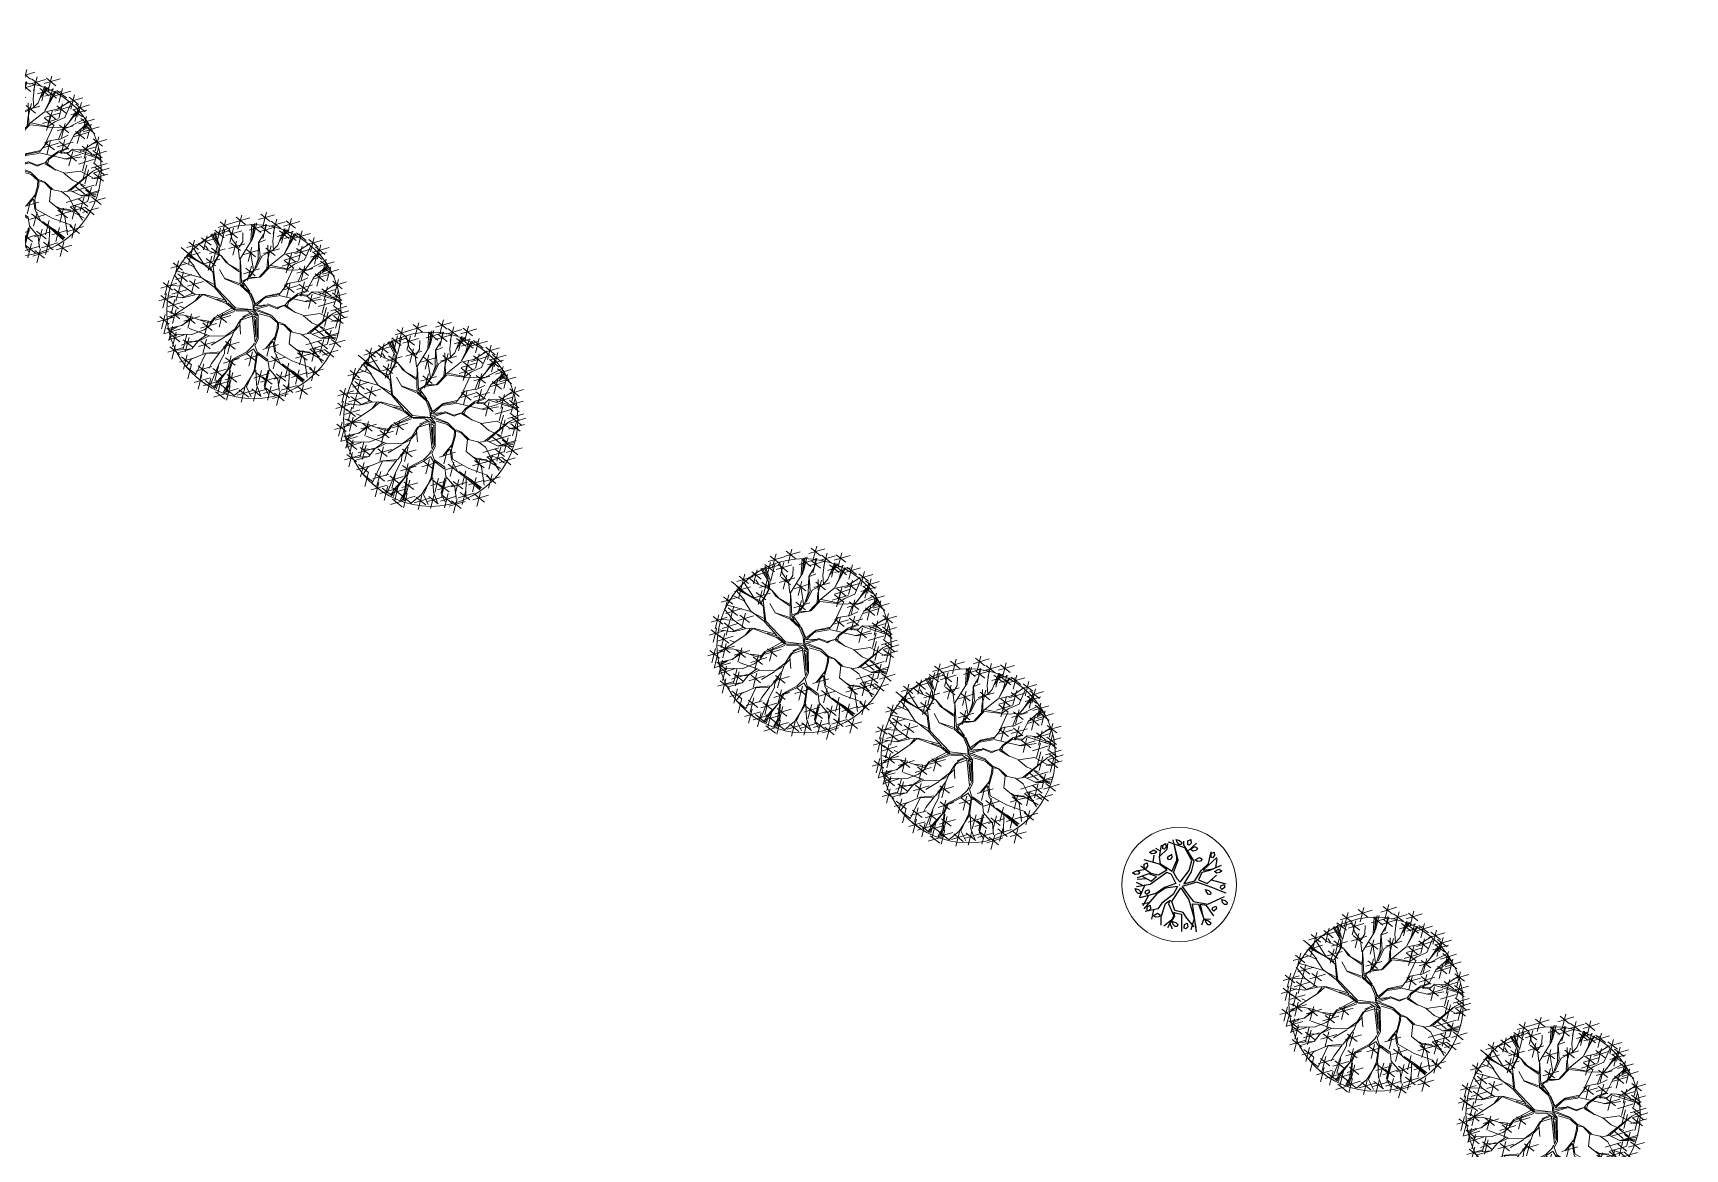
# Model space of a CAD drawing. Header units: metres. Extents: x 324293 to 653279, y 3585589 to 7191434.
# Drawn here: x 334463.57 to 334474.56, y 3600349.96 to 3600357.39 of the extents above; entities that cross this region are included whole.
import ezdxf

# ---------------------------------------------------------------- set-up
doc = ezdxf.new("R2010")
doc.units = ezdxf.units.M
doc.layers.add('andaze', color=1, linetype='Continuous', lineweight=5)
doc.layers.add('tree 1', color=66, linetype='Continuous', lineweight=5)
for name, color, linetype in [('cahman', 80, 'Continuous'), ('HATCH', 8, 'Continuous'), ('Layer2', 3, 'Continuous')]:
    doc.layers.add(name, color=color, linetype=linetype)

# ---------------------------------------------------------------- blocks, each defined once
blk = doc.blocks.new('ugvhd')
at = {"layer": 'tree 1', "color": 92, "linetype": 'ByBlock'}
for p, q in [((3788.282, 582.249), (3788.292, 582.166)), ((3788.19, 582.158), (3788.105, 582.082)), ((3788.119, 582.14), (3788.215, 582.11)), ((3788.151, 582.165), (3788.16, 582.082)), ((3788.261, 582.217), (3788.176, 582.141)), ((3788.19, 582.198), (3788.286, 582.168)), ((3788.204, 582.107), (3788.196, 582.164)), ((3788.222, 582.224), (3788.231, 582.141)), ((3788.297, 582.056), (3788.24, 582.174)), ((3788.329, 582.195), (3788.243, 582.119)), ((3788.257, 582.176), (3788.354, 582.146)), ((3788.289, 582.202), (3788.299, 582.119)), ((3788.297, 582.136), (3788.289, 582.187)), ((3788.297, 582.187), (3788.302, 582.138)), ((3788.299, 582.063), (3788.297, 582.136)), ((3788.299, 582.043), (3788.307, 582.19)), ((3788.345, 582.102), (3788.317, 582.187)), ((3788.348, 582.105), (3788.359, 582.195)), ((3788.439, 582.234), (3788.354, 582.158)), ((3788.368, 582.216), (3788.464, 582.186)), ((3788.387, 582.027), (3788.436, 582.195)), ((3788.4, 582.241), (3788.409, 582.158)), ((3788.488, 582.165), (3788.402, 582.089)), ((3788.416, 582.146), (3788.513, 582.116)), ((3788.448, 582.172), (3788.458, 582.089)), ((3788.5, 582.1), (3788.467, 582.192)), ((3788.503, 582.102), (3788.542, 582.172)), ((3788.593, 582.221), (3788.507, 582.145)), ((3788.521, 582.202), (3788.618, 582.172)), ((3788.55, 582.141), (3788.559, 582.058)), ((3788.553, 582.228), (3788.563, 582.145)), ((3788.57, 582.058), (3788.611, 582.148)), ((3788.676, 582.186), (3788.591, 582.11)), ((3788.605, 582.167), (3788.702, 582.137)), ((3788.637, 582.193), (3788.647, 582.11)), ((3787.944, 582.031), (3787.858, 581.955)), ((3787.904, 582.038), (3787.914, 581.955)), ((3788.03, 582.106), (3787.945, 582.031)), ((3787.958, 582.088), (3788.055, 582.058)), ((3788.05, 582.031), (3787.965, 581.955)), ((3787.991, 582.114), (3788, 582.031)), ((3788.049, 581.979), (3787.995, 582.038)), ((3788.011, 582.038), (3788.02, 581.955)), ((3788.098, 582.107), (3788.013, 582.032)), ((3788.132, 582.022), (3788.021, 582.058)), ((3788.027, 582.089), (3788.123, 582.059)), ((3788.059, 582.115), (3788.068, 582.032)), ((3788.134, 582.027), (3788.07, 582.107)), ((3788.08, 582.107), (3788.132, 582.04)), ((3788.132, 582.04), (3788.091, 582.118)), ((3788.147, 582.033), (3788.098, 582.123)), ((3788.215, 582.062), (3788.13, 581.986)), ((3788.191, 581.999), (3788.134, 582.027)), ((3788.144, 582.044), (3788.24, 582.014)), ((3788.191, 582.004), (3788.147, 582.033)), ((3788.176, 582.069), (3788.185, 581.986)), ((3788.198, 582.082), (3788.183, 582.112)), ((3788.186, 581.981), (3788.204, 582.107)), ((3788.294, 582.057), (3788.209, 581.981)), ((3788.222, 582.038), (3788.319, 582.008)), ((3788.255, 582.064), (3788.264, 581.981)), ((3788.289, 581.999), (3788.299, 582.063)), ((3788.309, 581.976), (3788.299, 582.043)), ((3788.384, 582.027), (3788.348, 582.105)), ((3788.379, 581.922), (3788.387, 582.025)), ((3788.395, 581.911), (3788.384, 582.027)), ((3788.486, 582.071), (3788.401, 581.995)), ((3788.415, 582.052), (3788.511, 582.022)), ((3788.447, 582.078), (3788.456, 581.995)), ((3788.506, 581.997), (3788.5, 582.1)), ((3788.589, 582.133), (3788.504, 582.058)), ((3788.506, 582.012), (3788.57, 582.061)), ((3788.508, 581.997), (3788.57, 582.058)), ((3788.517, 582.115), (3788.614, 582.085)), ((3788.681, 582.116), (3788.596, 582.041)), ((3788.61, 582.098), (3788.706, 582.068)), ((3788.624, 582.009), (3788.753, 582.069)), ((3788.627, 582.012), (3788.631, 582.045)), ((3788.642, 582.124), (3788.651, 582.041)), ((3788.734, 582.073), (3788.649, 581.997)), ((3788.663, 582.054), (3788.759, 582.024)), ((3788.673, 581.999), (3788.693, 582.027)), ((3788.693, 582.027), (3788.704, 582.097)), ((3788.695, 582.08), (3788.704, 581.997)), ((3788.803, 582.117), (3788.718, 582.041)), ((3788.731, 582.099), (3788.828, 582.069)), ((3788.737, 581.963), (3788.802, 582.03)), ((3788.755, 582.066), (3788.851, 582.037)), ((3788.845, 582.033), (3788.76, 581.957)), ((3788.76, 581.989), (3788.807, 582.022)), ((3788.764, 582.124), (3788.773, 582.041)), ((3788.806, 582.041), (3788.816, 581.957)), ((3787.935, 581.914), (3787.849, 581.838)), ((3787.872, 582.012), (3787.969, 581.983)), ((3787.972, 581.865), (3787.882, 581.909)), ((3787.99, 581.865), (3787.889, 581.919)), ((3787.895, 581.921), (3787.905, 581.838)), ((3788.023, 581.911), (3787.972, 581.94)), ((3787.979, 582.012), (3788.075, 581.982)), ((3788.07, 581.911), (3788.023, 581.911)), ((3788.114, 581.966), (3788.029, 581.891)), ((3788.043, 581.948), (3788.139, 581.918)), ((3788.075, 581.914), (3788.049, 581.979)), ((3788.075, 581.974), (3788.085, 581.891)), ((3788.139, 581.865), (3788.075, 581.914)), ((3788.206, 581.935), (3788.186, 581.981)), ((3788.186, 581.981), (3788.206, 581.914)), ((3788.237, 582.001), (3788.191, 582.004)), ((3788.276, 581.994), (3788.191, 581.999)), ((3788.206, 581.914), (3788.204, 581.826)), ((3788.214, 581.821), (3788.206, 581.935)), ((3788.289, 581.999), (3788.237, 582.001)), ((3788.307, 581.88), (3788.271, 581.945)), ((3788.389, 581.904), (3788.276, 581.994)), ((3788.297, 582.007), (3788.299, 581.989)), ((3788.397, 581.906), (3788.309, 581.976)), ((3788.431, 581.806), (3788.474, 581.95)), ((3788.446, 581.782), (3788.48, 581.96)), ((3788.48, 581.96), (3788.506, 581.997)), ((3788.482, 581.953), (3788.539, 581.971)), ((3788.49, 581.968), (3788.542, 581.973)), ((3788.539, 581.971), (3788.624, 582.009)), ((3788.704, 581.966), (3788.619, 581.891)), ((3788.631, 581.839), (3788.65, 581.922)), ((3788.633, 581.948), (3788.73, 581.918)), ((3788.647, 581.927), (3788.673, 581.999)), ((3788.65, 581.922), (3788.737, 581.963)), ((3788.655, 581.937), (3788.735, 581.96)), ((3788.665, 581.974), (3788.675, 581.891)), ((3788.696, 581.767), (3788.727, 581.909)), ((3788.753, 581.87), (3788.802, 581.955)), ((3788.76, 581.983), (3788.812, 582.012)), ((3788.774, 582.015), (3788.871, 581.985)), ((3788.868, 581.989), (3788.782, 581.914)), ((3788.796, 581.971), (3788.893, 581.941)), ((3788.802, 581.955), (3788.843, 581.986)), ((3788.828, 581.997), (3788.838, 581.914)), ((3788.944, 581.948), (3788.859, 581.872)), ((3788.872, 581.929), (3788.969, 581.899)), ((3788.905, 581.955), (3788.914, 581.872)), ((3787.837, 581.897), (3787.751, 581.821)), ((3787.84, 581.81), (3787.755, 581.734)), ((3787.765, 581.878), (3787.862, 581.848)), ((3787.797, 581.904), (3787.807, 581.821)), ((3787.801, 581.817), (3787.81, 581.734)), ((3787.909, 581.852), (3787.824, 581.776)), ((3787.9, 581.814), (3787.838, 581.839)), ((3787.838, 581.833), (3787.934, 581.804)), ((3787.863, 581.895), (3787.96, 581.865)), ((3787.87, 581.859), (3787.879, 581.776)), ((3787.972, 581.862), (3787.871, 581.906)), ((3787.972, 581.814), (3787.9, 581.814)), ((3787.969, 581.811), (3787.931, 581.783)), ((3788.134, 581.862), (3787.972, 581.862)), ((3788.07, 581.757), (3787.972, 581.814)), ((3788.049, 581.754), (3787.972, 581.811)), ((3788.096, 581.856), (3788.01, 581.78)), ((3788.024, 581.837), (3788.121, 581.807)), ((3788.056, 581.863), (3788.066, 581.78)), ((3788.152, 581.744), (3788.067, 581.818)), ((3788.237, 581.8), (3788.134, 581.862)), ((3788.266, 581.77), (3788.145, 581.852)), ((3788.169, 581.796), (3788.179, 581.713)), ((3788.289, 581.767), (3788.237, 581.8)), ((3788.281, 581.777), (3788.304, 581.878)), ((3788.291, 581.775), (3788.307, 581.88)), ((3788.438, 581.713), (3788.389, 581.904)), ((3788.433, 581.788), (3788.397, 581.906)), ((3788.438, 581.79), (3788.454, 581.852)), ((3788.454, 581.733), (3788.57, 581.8)), ((3788.462, 581.705), (3788.575, 581.795)), ((3788.545, 581.794), (3788.555, 581.711)), ((3788.57, 581.8), (3788.621, 581.806)), ((3788.575, 581.795), (3788.642, 581.8)), ((3788.684, 581.842), (3788.598, 581.766)), ((3788.606, 581.806), (3788.637, 581.875)), ((3788.612, 581.824), (3788.709, 581.794)), ((3788.621, 581.806), (3788.631, 581.839)), ((3788.642, 581.8), (3788.681, 581.816)), ((3788.644, 581.849), (3788.654, 581.766)), ((3788.681, 581.816), (3788.753, 581.87)), ((3788.699, 581.765), (3788.771, 581.811)), ((3788.701, 581.783), (3788.774, 581.814)), ((3788.759, 581.794), (3788.769, 581.711)), ((3788.853, 581.894), (3788.768, 581.819)), ((3788.771, 581.9), (3788.868, 581.87)), ((3788.771, 581.811), (3788.836, 581.819)), ((3788.774, 581.811), (3788.817, 581.888)), ((3788.781, 581.876), (3788.878, 581.846)), ((3788.814, 581.902), (3788.823, 581.819)), ((3788.836, 581.819), (3788.897, 581.901)), ((3788.836, 581.819), (3788.91, 581.886)), ((3788.96, 581.842), (3788.875, 581.766)), ((3788.888, 581.824), (3788.985, 581.794)), ((3788.921, 581.849), (3788.93, 581.766)), ((3787.784, 581.725), (3787.698, 581.649)), ((3787.712, 581.707), (3787.809, 581.677)), ((3787.744, 581.732), (3787.754, 581.649)), ((3787.769, 581.791), (3787.865, 581.761)), ((3787.868, 581.727), (3787.782, 581.651)), ((3787.882, 581.697), (3787.791, 581.687)), ((3787.796, 581.708), (3787.893, 581.678)), ((3787.797, 581.697), (3787.848, 581.7)), ((3787.918, 581.692), (3787.799, 581.713)), ((3787.815, 581.683), (3787.824, 581.6)), ((3787.913, 581.736), (3787.817, 581.78)), ((3787.828, 581.734), (3787.838, 581.651)), ((3787.962, 581.7), (3787.913, 581.736)), ((3787.959, 581.7), (3787.918, 581.692)), ((3788.018, 581.745), (3787.932, 581.669)), ((3787.946, 581.727), (3788.043, 581.697)), ((3788.08, 581.667), (3787.954, 581.749)), ((3788.039, 581.746), (3787.959, 581.7)), ((3787.978, 581.752), (3787.988, 581.669)), ((3788.031, 581.703), (3788.091, 581.672)), ((3788.134, 581.736), (3788.039, 581.746)), ((3788.129, 581.744), (3788.049, 581.754)), ((3788.147, 581.739), (3788.07, 581.757)), ((3788.173, 581.685), (3788.075, 581.667)), ((3788.209, 581.789), (3788.123, 581.713)), ((3788.137, 581.77), (3788.234, 581.741)), ((3788.201, 581.739), (3788.142, 581.739)), ((3788.222, 581.749), (3788.147, 581.739)), ((3788.227, 581.749), (3788.173, 581.685)), ((3788.212, 581.746), (3788.173, 581.685)), ((3788.258, 581.77), (3788.222, 581.749)), ((3788.26, 581.759), (3788.227, 581.749)), ((3788.26, 581.759), (3788.291, 581.687)), ((3788.279, 581.741), (3788.266, 581.77)), ((3788.299, 581.677), (3788.281, 581.764)), ((3788.304, 581.685), (3788.289, 581.767)), ((3788.345, 581.628), (3788.304, 581.685)), ((3788.384, 581.597), (3788.438, 581.713)), ((3788.384, 581.597), (3788.449, 581.705)), ((3788.413, 581.628), (3788.454, 581.697)), ((3788.446, 581.777), (3788.433, 581.788)), ((3788.449, 581.705), (3788.436, 581.775)), ((3788.454, 581.705), (3788.446, 581.777)), ((3788.459, 581.718), (3788.552, 581.78)), ((3788.584, 581.787), (3788.499, 581.711)), ((3788.513, 581.768), (3788.61, 581.738)), ((3788.642, 581.669), (3788.699, 581.765)), ((3788.65, 581.669), (3788.745, 581.718)), ((3788.799, 581.787), (3788.713, 581.711)), ((3788.727, 581.768), (3788.824, 581.738)), ((3788.748, 581.638), (3788.81, 581.721)), ((3788.768, 581.646), (3788.815, 581.726)), ((3788.81, 581.721), (3788.9, 581.785)), ((3788.815, 581.721), (3788.975, 581.703)), ((3788.953, 581.713), (3788.868, 581.637)), ((3788.881, 581.695), (3788.978, 581.665)), ((3788.9, 581.785), (3788.957, 581.788)), ((3788.914, 581.72), (3788.923, 581.637)), ((3788.929, 581.764), (3789.026, 581.734)), ((3789.024, 581.683), (3788.939, 581.607)), ((3788.961, 581.79), (3788.971, 581.707)), ((3788.985, 581.69), (3788.994, 581.607)), ((3787.817, 581.619), (3787.732, 581.543)), ((3787.745, 581.6), (3787.842, 581.57)), ((3787.854, 581.676), (3787.769, 581.6)), ((3787.778, 581.626), (3787.787, 581.543)), ((3787.782, 581.657), (3787.879, 581.628)), ((3787.786, 581.628), (3787.936, 581.623)), ((3787.944, 581.623), (3787.789, 581.636)), ((3787.868, 581.57), (3787.878, 581.487)), ((3787.951, 581.623), (3787.887, 581.556)), ((3787.981, 581.6), (3787.895, 581.524)), ((3787.909, 581.582), (3788.006, 581.552)), ((3788.024, 581.591), (3787.939, 581.515)), ((3787.941, 581.607), (3787.951, 581.524)), ((3788.075, 581.667), (3787.951, 581.623)), ((3787.953, 581.572), (3788.049, 581.542)), ((3787.985, 581.598), (3787.994, 581.515)), ((3788.062, 581.659), (3788.021, 581.548)), ((3788.075, 581.656), (3788.026, 581.55)), ((3788.078, 581.659), (3788.168, 581.679)), ((3788.258, 581.576), (3788.189, 581.504)), ((3788.261, 581.574), (3788.201, 581.504)), ((3788.212, 581.504), (3788.274, 581.576)), ((3788.338, 581.607), (3788.258, 581.576)), ((3788.346, 581.597), (3788.261, 581.574)), ((3788.348, 581.599), (3788.297, 581.672)), ((3788.343, 581.617), (3788.299, 581.677)), ((3788.384, 581.597), (3788.302, 581.525)), ((3788.305, 581.535), (3788.356, 581.605)), ((3788.369, 581.599), (3788.305, 581.535)), ((3788.387, 581.597), (3788.343, 581.617)), ((3788.387, 581.597), (3788.345, 581.628)), ((3788.369, 581.579), (3788.351, 581.476)), ((3788.384, 581.597), (3788.354, 581.471)), ((3788.384, 581.597), (3788.4, 581.553)), ((3788.402, 581.612), (3788.397, 581.597)), ((3788.397, 581.597), (3788.407, 581.556)), ((3788.407, 581.556), (3788.413, 581.597)), ((3788.413, 581.605), (3788.464, 581.638)), ((3788.413, 581.597), (3788.413, 581.628)), ((3788.415, 581.594), (3788.454, 581.625)), ((3788.418, 581.589), (3788.567, 581.473)), ((3788.418, 581.576), (3788.534, 581.488)), ((3788.42, 581.55), (3788.418, 581.576)), ((3788.426, 581.584), (3788.485, 581.633)), ((3788.454, 581.625), (3788.49, 581.638)), ((3788.485, 581.633), (3788.511, 581.633)), ((3788.49, 581.638), (3788.57, 581.638)), ((3788.511, 581.633), (3788.575, 581.587)), ((3788.526, 581.625), (3788.58, 581.636)), ((3788.562, 581.638), (3788.642, 581.669)), ((3788.57, 581.638), (3788.622, 581.628)), ((3788.591, 581.638), (3788.645, 581.669)), ((3788.622, 581.628), (3788.748, 581.638)), ((3788.711, 581.641), (3788.626, 581.565)), ((3788.639, 581.623), (3788.736, 581.593)), ((3788.665, 581.628), (3788.72, 581.625)), ((3788.672, 581.649), (3788.681, 581.565)), ((3788.707, 581.633), (3788.745, 581.612)), ((3788.806, 581.581), (3788.721, 581.506)), ((3788.745, 581.612), (3788.823, 581.607)), ((3788.756, 581.641), (3788.851, 581.651)), ((3788.767, 581.589), (3788.776, 581.506)), ((3788.823, 581.607), (3788.982, 581.579)), ((3788.914, 581.619), (3788.829, 581.543)), ((3788.842, 581.6), (3788.939, 581.57)), ((3788.851, 581.651), (3788.887, 581.648)), ((3788.875, 581.626), (3788.884, 581.543)), ((3789.013, 581.619), (3788.928, 581.543)), ((3788.942, 581.6), (3789.038, 581.57)), ((3788.953, 581.665), (3789.049, 581.635)), ((3788.974, 581.626), (3788.983, 581.543)), ((3787.812, 581.524), (3787.727, 581.448)), ((3787.74, 581.506), (3787.837, 581.476)), ((3787.831, 581.459), (3787.745, 581.383)), ((3787.773, 581.531), (3787.782, 581.448)), ((3787.87, 581.456), (3787.785, 581.38)), ((3787.887, 581.556), (3787.791, 581.509)), ((3787.791, 581.466), (3787.801, 581.383)), ((3787.907, 581.481), (3787.807, 581.496)), ((3787.908, 581.563), (3787.822, 581.487)), ((3787.831, 581.463), (3787.84, 581.38)), ((3787.836, 581.545), (3787.933, 581.515)), ((3787.969, 581.525), (3787.907, 581.481)), ((3788.013, 581.478), (3787.927, 581.402)), ((3787.941, 581.459), (3788.038, 581.429)), ((3788.029, 581.545), (3787.949, 581.424)), ((3788.026, 581.55), (3787.969, 581.525)), ((3787.973, 581.485), (3787.983, 581.402)), ((3788.15, 581.499), (3787.998, 581.517)), ((3788.106, 581.494), (3788.057, 581.44)), ((3788.165, 581.501), (3788.08, 581.425)), ((3788.093, 581.482), (3788.19, 581.453)), ((3788.201, 581.504), (3788.106, 581.494)), ((3788.126, 581.508), (3788.135, 581.425)), ((3788.207, 581.501), (3788.145, 581.318)), ((3788.286, 581.471), (3788.245, 581.434)), ((3788.274, 581.455), (3788.245, 581.432)), ((3788.292, 581.465), (3788.274, 581.455)), ((3788.299, 581.538), (3788.286, 581.471)), ((3788.302, 581.525), (3788.292, 581.465)), ((3788.354, 581.471), (3788.369, 581.406)), ((3788.387, 581.553), (3788.364, 581.473)), ((3788.364, 581.473), (3788.374, 581.411)), ((3788.4, 581.553), (3788.539, 581.465)), ((3788.531, 581.478), (3788.42, 581.55)), ((3788.534, 581.488), (3788.433, 581.553)), ((3788.567, 581.473), (3788.531, 581.478)), ((3788.539, 581.465), (3788.588, 581.462)), ((3788.575, 581.473), (3788.601, 581.473)), ((3788.588, 581.462), (3788.621, 581.421)), ((3788.601, 581.473), (3788.655, 581.486)), ((3788.613, 581.458), (3788.631, 581.421)), ((3788.616, 581.458), (3788.668, 581.483)), ((3788.706, 581.471), (3788.621, 581.395)), ((3788.635, 581.453), (3788.731, 581.423)), ((3788.655, 581.486), (3788.753, 581.543)), ((3788.667, 581.478), (3788.676, 581.395)), ((3788.668, 581.483), (3788.75, 581.535)), ((3788.735, 581.563), (3788.831, 581.533)), ((3788.75, 581.535), (3788.82, 581.522)), ((3788.753, 581.543), (3788.812, 581.53)), ((3788.812, 581.53), (3788.943, 581.543)), ((3788.898, 581.512), (3788.813, 581.436)), ((3788.82, 581.522), (3788.925, 581.478)), ((3788.918, 581.47), (3788.822, 581.517)), ((3788.826, 581.494), (3788.923, 581.464)), ((3788.936, 581.553), (3788.828, 581.532)), ((3788.859, 581.519), (3788.868, 581.436)), ((3788.975, 581.557), (3788.89, 581.481)), ((3788.985, 581.479), (3788.9, 581.403)), ((3788.904, 581.538), (3789, 581.508)), ((3788.914, 581.46), (3789.011, 581.43)), ((3788.964, 581.458), (3788.918, 581.47)), ((3788.969, 581.465), (3788.921, 581.476)), ((3788.925, 581.478), (3788.975, 581.476)), ((3788.936, 581.564), (3788.945, 581.481)), ((3788.985, 581.548), (3788.936, 581.553)), ((3788.943, 581.543), (3788.982, 581.53)), ((3788.946, 581.486), (3788.956, 581.403)), ((3788.985, 581.54), (3788.954, 581.545)), ((3789.04, 581.517), (3788.955, 581.441)), ((3789.001, 581.524), (3789.01, 581.441)), ((3787.759, 581.44), (3787.856, 581.41)), ((3787.798, 581.438), (3787.895, 581.408)), ((3787.853, 581.434), (3787.81, 581.424)), ((3787.895, 581.377), (3787.81, 581.301)), ((3787.879, 581.434), (3787.815, 581.416)), ((3787.823, 581.358), (3787.92, 581.328)), ((3787.949, 581.424), (3787.838, 581.357)), ((3787.931, 581.44), (3787.84, 581.437)), ((3787.856, 581.384), (3787.865, 581.301)), ((3787.975, 581.365), (3787.859, 581.329)), ((3787.872, 581.303), (3787.967, 581.36)), ((3788, 581.45), (3787.879, 581.434)), ((3787.99, 581.362), (3787.904, 581.286)), ((3787.918, 581.344), (3788.015, 581.314)), ((3787.95, 581.369), (3787.96, 581.286)), ((3788.078, 581.357), (3787.975, 581.365)), ((3788.057, 581.44), (3788, 581.45)), ((3788.06, 581.437), (3788, 581.398)), ((3788.108, 581.42), (3788.023, 581.344)), ((3788.036, 581.402), (3788.133, 581.372)), ((3788.069, 581.427), (3788.078, 581.344)), ((3788.127, 581.396), (3788.078, 581.357)), ((3788.083, 581.354), (3788.127, 581.386)), ((3788.127, 581.386), (3788.101, 581.334)), ((3788.137, 581.393), (3788.109, 581.334)), ((3788.204, 581.427), (3788.127, 581.396)), ((3788.209, 581.422), (3788.137, 581.393)), ((3788.245, 581.432), (3788.204, 581.427)), ((3788.24, 581.416), (3788.209, 581.422)), ((3788.248, 581.354), (3788.235, 581.28)), ((3788.24, 581.432), (3788.248, 581.354)), ((3788.248, 581.344), (3788.25, 581.429)), ((3788.364, 581.403), (3788.359, 581.365)), ((3788.359, 581.365), (3788.372, 581.293)), ((3788.372, 581.396), (3788.361, 581.367)), ((3788.361, 581.367), (3788.379, 581.303)), ((3788.369, 581.406), (3788.4, 581.388)), ((3788.374, 581.411), (3788.41, 581.393)), ((3788.4, 581.388), (3788.498, 581.36)), ((3788.41, 581.393), (3788.485, 581.37)), ((3788.565, 581.388), (3788.47, 581.375)), ((3788.583, 581.402), (3788.497, 581.326)), ((3788.498, 581.37), (3788.552, 581.326)), ((3788.498, 581.36), (3788.549, 581.318)), ((3788.5, 581.37), (3788.565, 581.388)), ((3788.511, 581.383), (3788.608, 581.353)), ((3788.619, 581.419), (3788.624, 581.334)), ((3788.621, 581.421), (3788.737, 581.37)), ((3788.635, 581.334), (3788.627, 581.416)), ((3788.631, 581.421), (3788.735, 581.378)), ((3788.783, 581.351), (3788.697, 581.275)), ((3788.73, 581.367), (3788.812, 581.311)), ((3788.735, 581.378), (3788.861, 581.362)), ((3788.737, 581.37), (3788.869, 581.372)), ((3788.743, 581.358), (3788.753, 581.275)), ((3788.944, 581.386), (3788.859, 581.31)), ((3788.861, 581.362), (3788.902, 581.297)), ((3788.869, 581.372), (3788.957, 581.401)), ((3788.872, 581.367), (3788.969, 581.337)), ((3788.905, 581.393), (3788.914, 581.31)), ((3787.924, 581.322), (3787.838, 581.246)), ((3787.852, 581.304), (3787.949, 581.274)), ((3787.91, 581.334), (3787.859, 581.324)), ((3787.866, 581.313), (3787.91, 581.334)), ((3787.884, 581.329), (3787.894, 581.246)), ((3787.969, 581.231), (3787.884, 581.156)), ((3787.93, 581.239), (3787.939, 581.156)), ((3788.029, 581.256), (3787.931, 581.21)), ((3788.052, 581.268), (3787.967, 581.192)), ((3787.981, 581.249), (3788.077, 581.219)), ((3788.013, 581.275), (3788.022, 581.192)), ((3788.047, 581.282), (3788.016, 581.13)), ((3788.07, 581.318), (3788.021, 581.12)), ((3788.065, 581.321), (3788.029, 581.256)), ((3788.131, 581.233), (3788.045, 581.157)), ((3788.109, 581.334), (3788.065, 581.321)), ((3788.151, 581.33), (3788.065, 581.254)), ((3788.145, 581.318), (3788.075, 581.239)), ((3788.079, 581.312), (3788.176, 581.282)), ((3788.111, 581.337), (3788.121, 581.254)), ((3788.235, 581.28), (3788.165, 581.197)), ((3788.237, 581.285), (3788.248, 581.21)), ((3788.356, 581.228), (3788.315, 581.182)), ((3788.377, 581.298), (3788.354, 581.233)), ((3788.354, 581.233), (3788.359, 581.169)), ((3788.379, 581.303), (3788.454, 581.267)), ((3788.454, 581.267), (3788.464, 581.182)), ((3788.549, 581.318), (3788.544, 581.19)), ((3788.633, 581.319), (3788.547, 581.243)), ((3788.555, 581.324), (3788.603, 581.246)), ((3788.561, 581.3), (3788.658, 581.27)), ((3788.593, 581.326), (3788.603, 581.243)), ((3788.598, 581.236), (3788.603, 581.156)), ((3788.603, 581.246), (3788.611, 581.169)), ((3788.624, 581.334), (3788.673, 581.295)), ((3788.716, 581.227), (3788.63, 581.151)), ((3788.673, 581.295), (3788.701, 581.205)), ((3788.676, 581.234), (3788.686, 581.151)), ((3788.681, 581.288), (3788.784, 581.259)), ((3788.686, 581.295), (3788.789, 581.262)), ((3788.783, 581.296), (3788.697, 581.22)), ((3788.711, 581.332), (3788.808, 581.303)), ((3788.711, 581.277), (3788.808, 581.248)), ((3788.743, 581.303), (3788.753, 581.22)), ((3788.838, 581.238), (3788.752, 581.162)), ((3788.789, 581.262), (3788.825, 581.207)), ((3788.798, 581.245), (3788.808, 581.162)), ((3788.893, 581.316), (3788.808, 581.24)), ((3788.812, 581.311), (3788.864, 581.244)), ((3788.822, 581.298), (3788.918, 581.268)), ((3788.854, 581.323), (3788.863, 581.24)), ((3787.898, 581.213), (3787.994, 581.183)), ((3788.038, 581.192), (3787.953, 581.116)), ((3787.966, 581.173), (3788.063, 581.144)), ((3787.999, 581.199), (3788.008, 581.116)), ((3788.021, 581.184), (3788.031, 581.101)), ((3788.109, 581.143), (3788.024, 581.067)), ((3788.13, 581.114), (3788.044, 581.039)), ((3788.059, 581.215), (3788.156, 581.185)), ((3788.121, 581.122), (3788.067, 581.089)), ((3788.07, 581.15), (3788.079, 581.067)), ((3788.09, 581.122), (3788.1, 581.039)), ((3788.107, 581.181), (3788.204, 581.151)), ((3788.312, 581.182), (3788.121, 581.122)), ((3788.128, 581.153), (3788.224, 581.123)), ((3788.134, 581.128), (3788.328, 581.197)), ((3788.165, 581.197), (3788.158, 581.084)), ((3788.282, 581.141), (3788.197, 581.065)), ((3788.313, 581.167), (3788.227, 581.091)), ((3788.248, 581.21), (3788.235, 581.115)), ((3788.243, 581.148), (3788.252, 581.065)), ((3788.273, 581.174), (3788.283, 581.091)), ((3788.315, 581.182), (3788.307, 581.104)), ((3788.4, 581.165), (3788.314, 581.089)), ((3788.407, 581.123), (3788.322, 581.047)), ((3788.359, 581.169), (3788.392, 581.115)), ((3788.451, 581.119), (3788.365, 581.043)), ((3788.392, 581.115), (3788.377, 581.055)), ((3788.395, 581.115), (3788.446, 581.006)), ((3788.411, 581.126), (3788.421, 581.043)), ((3788.457, 581.179), (3788.428, 581.117)), ((3788.431, 581.112), (3788.428, 581.004)), ((3788.515, 581.178), (3788.43, 581.102)), ((3788.464, 581.182), (3788.431, 581.112)), ((3788.443, 581.16), (3788.54, 581.13)), ((3788.459, 581.202), (3788.457, 581.179)), ((3788.464, 581.182), (3788.488, 581.122)), ((3788.476, 581.185), (3788.485, 581.102)), ((3788.488, 581.122), (3788.586, 581.04)), ((3788.544, 581.19), (3788.516, 581.058)), ((3788.642, 581.132), (3788.556, 581.056)), ((3788.568, 581.199), (3788.665, 581.169)), ((3788.57, 581.114), (3788.667, 581.084)), ((3788.611, 581.045), (3788.601, 581.151)), ((3788.602, 581.139), (3788.612, 581.056)), ((3788.603, 581.156), (3788.622, 581.048)), ((3788.609, 581.169), (3788.629, 581.048)), ((3788.611, 581.169), (3788.717, 581.107)), ((3788.644, 581.208), (3788.741, 581.178)), ((3788.755, 581.146), (3788.669, 581.07)), ((3788.683, 581.127), (3788.78, 581.098)), ((3788.701, 581.205), (3788.766, 581.156)), ((3788.715, 581.153), (3788.725, 581.07)), ((3788.836, 581.167), (3788.75, 581.091)), ((3788.764, 581.148), (3788.861, 581.119)), ((3788.766, 581.219), (3788.863, 581.19)), ((3788.796, 581.174), (3788.806, 581.091)), ((3788.169, 581.1), (3788.084, 581.024)), ((3788.098, 581.081), (3788.194, 581.052)), ((3788.13, 581.107), (3788.139, 581.024)), ((3788.158, 581.084), (3788.14, 581.058)), ((3788.294, 581.09), (3788.209, 581.015)), ((3788.222, 581.072), (3788.319, 581.042)), ((3788.307, 581.104), (3788.227, 581.017)), ((3788.316, 581.029), (3788.23, 580.953)), ((3788.245, 581.019), (3788.294, 581.084)), ((3788.255, 581.098), (3788.264, 581.015)), ((3788.307, 581.102), (3788.256, 581.014)), ((3788.276, 581.036), (3788.286, 580.953)), ((3788.303, 581.081), (3788.4, 581.052)), ((3788.4, 581.033), (3788.314, 580.957)), ((3788.335, 581.107), (3788.345, 581.024)), ((3788.36, 581.04), (3788.37, 580.957)), ((3788.377, 581.055), (3788.384, 581.001)), ((3788.379, 581.1), (3788.476, 581.07)), ((3788.564, 581.052), (3788.478, 580.976)), ((3788.492, 581.033), (3788.589, 581.003)), ((3788.516, 581.058), (3788.534, 581.019)), ((3788.524, 581.059), (3788.534, 580.976)), ((3788.714, 581.053), (3788.629, 580.977)), ((3788.642, 581.035), (3788.739, 581.005)), ((3788.675, 581.061), (3788.684, 580.977))]:
    blk.add_line(p, q, dxfattribs=at)
at = {"layer": 'tree 1', "color": 92}
blk.add_circle((3788.394, 581.591), 0.6, dxfattribs=at)
blk = doc.blocks.new('THREE2')
at = {"layer": 'HATCH', "color": 55, "linetype": 'Continuous'}
for p, q in [((-86.34506, 203.370055), (-120.170745, 236.897585)), ((-113.518065, 163.14148), (-108.89557, 241.68732)), ((-72.81479, 128.332065), (-93.1102, 256.056365)), ((-69.018705, 252.97684), (-81.67221, 232.07367)), ((-81.67221, 232.07367), (-70.42465, 213.49335)), ((-13.297425, 206.914825), (-75.55008, 264.907075)), ((-70.42465, 213.49335), (-55.428315, 232.07367)), ((-59.1774, 250.6543), (-69.018705, 252.97684)), ((-55.428315, 232.07367), (-59.1774, 250.6543)), ((-34.870145, 227.01111), (-13.297425, 288.10486)), ((4.557955, 261.271975), (-15.68756, 261.271975)), ((-15.68756, 261.271975), (0.80887, 232.07413)), ((0.80887, 232.07413), (23.30368, 232.07413)), ((19.554595, 248.00003), (4.557955, 261.271975)), ((32.572785, 239.390715), (9.637605, 148.92258)), ((23.30368, 232.07413), (19.554595, 248.00003)), ((62.060855, 288.10486), (32.572785, 239.390715)), ((103.608855, 221.47461), (81.719665, 283.46527)), ((101.37802, 190.677035), (107.93106, 281.14502)), ((104.654695, 246.3501), (137.41928, 269.54666)), ((105.24002, 188.977815), (105.766755, 246.03424)), ((128.279265, 240.037385), (113.28293, 226.765445)), ((113.28293, 226.765445), (135.77759, 221.456605)), ((147.02484, 245.34607), (128.279265, 240.037385)), ((135.77759, 221.456605), (154.523165, 224.111025)), ((139.52652, 152.44339), (199.512635, 250.65445)), ((158.272555, 237.382965), (147.02484, 245.34607)), ((154.523165, 224.111025), (158.272555, 237.382965)), ((204.668275, 223.779145), (192.014465, 202.875825)), ((214.509585, 221.456605), (204.668275, 223.779145)), ((218.25836, 202.875825), (214.509585, 221.456605)), ((-180.224305, 74.56955), (-232.81967, 111.80725)), ((-180.396425, 125.724945), (-226.266935, 132.684175)), ((-213.16086, 155.88135), (-144.35562, 93.249055)), ((-197.8952, 184.295505), (-212.89154, 171.02356)), ((-212.89154, 171.02356), (-190.39688, 165.714875)), ((-179.149625, 189.60434), (-197.8952, 184.295505)), ((-190.39688, 165.714875), (-171.651155, 168.36914)), ((-167.901915, 181.641235), (-179.149625, 189.60434)), ((-171.651155, 168.36914), (-167.901915, 181.641235)), ((-170.56717, 116.44638), (-157.461395, 209.23462)), ((-79.579925, 126.735535), (-153.99643, 206.56311)), ((-141.65802, 160.406495), (-145.407255, 147.134555)), ((-145.407255, 147.134555), (-134.1597, 128.553775)), ((-126.66153, 163.060915), (-141.65802, 160.406495)), ((-134.1597, 128.553775), (-130.410615, 131.20819)), ((-130.410615, 131.20819), (-119.16336, 141.82587)), ((-119.16336, 141.82587), (-126.66153, 163.060915)), ((-50.264435, 61.276705), (-79.579925, 126.735535)), ((-43.499295, 62.873385), (-72.81479, 128.332065)), ((-10.021055, 160.520935), (-13.297425, 206.914825)), ((22.74338, 72.371825), (-10.021055, 160.520935)), ((9.637605, 148.92258), (26.019745, 114.12659)), ((26.019745, 114.12659), (29.29642, 139.643555)), ((29.29642, 139.643555), (101.37802, 190.677035)), ((88.2724, 155.88135), (39.125825, 116.44638)), ((39.125825, 116.44638), (42.40219, 7.420195)), ((143.275605, 139.17145), (88.2724, 155.88135)), ((91.018525, 171.450655), (105.24002, 188.977815)), ((97.865905, 168.46741), (91.018525, 171.450655)), ((98.286285, 168.36914), (139.52652, 152.44339)), ((130.86624, 46.85547), (225.883485, 135.00412)), ((184.516295, 157.75223), (143.275605, 139.17145)), ((285.51575, 199.95743), (163.630675, 56.13449)), ((255.74951, 181.641235), (184.516295, 157.75223)), ((192.014465, 202.875825), (203.262025, 184.295655)), ((203.262025, 184.295655), (218.25836, 202.875825)), ((225.883485, 135.00412), (245.541995, 209.234775)), ((225.883485, 135.00412), (268.477175, 181.39847)), ((281.582945, 102.52823), (291.41205, 146.602325)), ((308.237, 115.28244), (293.24066, 102.0105)), ((326.98273, 120.59128), (308.237, 115.28244)), ((338.230285, 112.62802), (326.98273, 120.59128)), ((334.4812, 99.35608), (338.230285, 112.62802)), ((-281.87561, 91.392825), (-265.37918, 62.19513)), ((-261.63025, 91.392825), (-281.87561, 91.392825)), ((-265.37918, 62.19513), (-242.88452, 62.19513)), ((-246.633605, 78.121035), (-261.63025, 91.392825)), ((-177.120055, 30.61737), (-259.03137, 23.658145)), ((-221.42105, 26.853485), (-255.75485, 58.453675)), ((-233.980255, 22.048495), (-246.63391, 1.145175)), ((-246.63391, 1.145175), (-235.3862, -17.434995)), ((-242.88452, 62.19513), (-246.633605, 78.121035)), ((-186.94946, 39.896545), (-239.37271, 102.52823)), ((-235.3862, -17.434995), (-220.38986, 1.145175)), ((-224.138945, 19.725955), (-233.980255, 22.048495)), ((-220.38986, 1.145175), (-224.138945, 19.725955)), ((-216.43753, 77.01126), (-149.38797, 72.490235)), ((-134.526215, 28.29773), (-186.94946, 39.896545)), ((-127.973175, 14.37958), (-177.120055, 30.61737)), ((-149.38797, 72.490235), (-134.526215, 28.29773)), ((-144.35562, 93.249055), (-91.93237, -32.01431)), ((-98.485105, -43.61328), (-127.973175, 14.37958)), ((-59.16794, -36.6539), (0, 0)), ((0, 0), (-50.264435, 61.276705)), ((19.641875, 10.187075), (-43.499295, 62.873385)), ((19.37729, 10.40787), (22.74338, 72.371825)), ((42.40219, 7.420195), (130.86624, 46.85547)), ((45.67856, -6.497955), (140.69565, 32.93732)), ((140.69565, 32.93732), (163.630675, 39.896545)), ((163.630675, 56.13449), (199.671935, 37.576905)), ((163.630675, 39.896545), (252.09503, 5.101015)), ((199.671935, 37.576905), (281.582945, 102.52823)), ((209.50104, 32.93732), (265.80231, 90.014955)), ((248.81836, 16.69937), (209.50104, 32.93732)), ((327.45331, 49.17511), (248.81836, 16.69937)), ((252.09503, 5.101015), (320.90027, -96.9664)), ((281.582945, 102.52823), (320.90027, 79.331665)), ((293.24066, 102.0105), (315.735475, 96.70166)), ((296.99005, 19.725955), (293.24066, 6.45401)), ((293.24066, 6.45401), (304.48822, -12.12677)), ((311.98639, 22.38037), (296.99005, 19.725955)), ((308.23761, -9.47235), (319.48456, 1.145175)), ((319.48456, 1.145175), (311.98639, 22.38037)), ((315.735475, 96.70166), (334.4812, 99.35608)), ((-160.73776, -52.891845), (-262.30774, -22.735745)), ((-239.13559, -83.7944), (-259.3808, -83.7944)), ((-259.3808, -83.7944), (-242.88452, -112.992095)), ((-224.138945, -97.06619), (-239.13559, -83.7944)), ((-220.38986, -112.992095), (-224.138945, -97.06619)), ((-203.810425, -40.103605), (-222.990265, -85.367585)), ((-186.94946, -94.64676), (-216.43753, -166.55777)), ((-187.846985, -95.72708), (-170.56717, -164.237825)), ((-154.185025, -55.21164), (-186.94946, -94.64676)), ((-98.485105, -45.932465), (-160.73776, -52.891845)), ((-72.0636, -55.21164), (-154.185025, -55.21164)), ((-91.93237, -32.01431), (-59.16794, -36.6539)), ((-65.084535, -55.078885), (-76.42563, -135.372465)), ((-72.0636, -55.078885), (-65.084535, -55.078885)), ((-52.871095, -55.078885), (-70.31891, -140.93155)), ((-52.871095, -55.21164), (-52.6149, -55.21164)), ((-52.6149, -55.21164), (-13.297425, -32.01431)), ((-13.297425, -32.01431), (19.46701, -22.735745)), ((19.46701, -22.735745), (29.29642, -120.163115)), ((24.45175, -5.961455), (21.95175, -5.961455)), ((24.45175, -5.961455), (24.45175, -3.461455)), ((24.45175, -5.961455), (26.95175, -5.961455)), ((24.45175, -5.961455), (24.45175, -8.461455)), ((114.106445, -81.369475), (45.67856, -6.497955)), ((45.67856, -25.05554), (98.101655, -83.047635)), ((45.67856, -120.163115), (45.67856, -25.05554)), ((98.101655, -83.047635), (98.101655, -161.917875)), ((107.93106, -152.6387), (114.4841, -99.28543)), ((216.05408, -103.925325), (114.106445, -81.369475)), ((114.4841, -99.28543), (176.736755, -110.88455)), ((203.262025, -57.250365), (188.265685, -70.522305)), ((188.265685, -70.522305), (210.760195, -75.831145)), ((222.007445, -51.941525), (203.262025, -57.250365)), ((210.760195, -75.831145), (229.50592, -73.176725)), ((317.6239, -122.482755), (216.05408, -103.925325)), ((233.25531, -59.904785), (222.007445, -51.941525)), ((229.50592, -73.176725), (233.25531, -59.904785)), ((304.48822, -12.12677), (308.23761, -9.47235)), ((330.732115, -57.250365), (315.73578, -70.522305)), ((315.73578, -70.522305), (338.23059, -75.831145)), ((349.477845, -51.941525), (330.732115, -57.250365)), ((338.23059, -75.831145), (356.976015, -73.176725)), ((360.725405, -59.904785), (349.477845, -51.941525)), ((356.976015, -73.176725), (360.725405, -59.904785)), ((-242.88452, -112.992095), (-220.38986, -112.992095)), ((-201.217805, -129.44229), (-236.096345, -129.44229)), ((-196.48895, -150.485075), (-209.14261, -171.388395)), ((-209.14261, -171.388395), (-197.894895, -189.968415)), ((-197.894895, -189.968415), (-182.89856, -171.388395)), ((-186.647645, -152.80777), (-196.48895, -150.485075)), ((-170.56717, -164.237825), (-186.94946, -199.033355)), ((-75.55008, -233.828885), (-186.94946, -208.31192)), ((-182.89856, -171.388395), (-186.647645, -152.80777)), ((-70.31891, -140.93155), (-168.02643, -237.284085)), ((-125.051115, -192.342375), (-148.475035, -216.604765)), ((-139.41818, -116.39633), (-127.737275, -110.193635)), ((-133.57773, -135.004425), (-139.41818, -116.39633)), ((-124.81674, -149.47708), (-133.57773, -135.004425)), ((-127.737275, -110.193635), (-113.135375, -120.53177)), ((-87.76657, -152.66678), (-126.151735, -192.81387)), ((-113.135375, -135.004425), (-124.81674, -149.47708)), ((-113.135375, -120.53177), (-113.135375, -135.004425)), ((-91.93237, -245.4274), (22.74338, -189.75418)), ((-76.42563, -135.372465), (-87.76657, -152.66678)), ((9.637605, -187.43454), (-75.55008, -233.828885)), ((29.29642, -120.163115), (9.637605, -187.43454)), ((22.74338, -189.75418), (45.67856, -120.163115)), ((25.55298, -200.58609), (42.049255, -229.784085)), ((45.79834, -200.58609), (25.55298, -200.58609)), ((60.794985, -213.858185), (45.79834, -200.58609)), ((64.543915, -229.784085), (60.794985, -213.858185)), ((98.101655, -161.917875), (114.484255, -226.86966)), ((143.97217, -192.074125), (107.93106, -152.6387)), ((107.93106, -171.19644), (160.232695, -215.09842)), ((140.6958, -291.821135), (107.93106, -171.19644)), ((193.118895, -261.66519), (143.97217, -192.074125)), ((175.51819, -203.24051), (192.014465, -232.438505)), ((195.76355, -203.24051), (175.51819, -203.24051)), ((176.736755, -110.88455), (199.671935, -189.75418)), ((186.57715, -144.723355), (284.85962, -173.516385)), ((210.760195, -216.512605), (195.76355, -203.24051)), ((214.50928, -232.4382), (210.760195, -216.512605)), ((266.99707, -131.57303), (263.24768, -144.844815)), ((263.24768, -144.844815), (274.49524, -163.425445)), ((281.99341, -128.91861), (266.99707, -131.57303)), ((274.49524, -163.425445), (278.244325, -160.771025)), ((278.244325, -160.771025), (289.49158, -150.153655)), ((289.49158, -150.153655), (281.99341, -128.91861)), ((-137.90924, -237.747345), (-152.90558, -251.019135)), ((-152.90558, -251.019135), (-130.41092, -256.327665)), ((-119.163665, -232.438505), (-137.90924, -237.747345)), ((-130.41092, -256.327665), (-111.66519, -253.673245)), ((-107.915955, -240.40146), (-119.163665, -232.438505)), ((-111.66519, -253.673245), (-107.915955, -240.40146)), ((-105.038145, -266.304475), (-91.93237, -245.4274)), ((-70.42465, -264.290315), (-81.67221, -282.871245)), ((-81.67221, -282.871245), (-70.42465, -301.45157)), ((-59.177245, -264.290315), (-70.42465, -261.635895)), ((-70.42465, -301.45157), (-55.42816, -282.871245)), ((-55.42816, -282.871245), (-59.177245, -264.290315)), ((-46.062165, -224.54971), (-26.403505, -301.100005)), ((-38.18222, -245.710295), (-17.93701, -245.710295)), ((-21.68579, -274.90799), (-38.18222, -245.710295)), ((0.808715, -274.90799), (-21.68579, -274.90799)), ((-17.93701, -245.710295), (-2.94037, -258.982085)), ((-2.94037, -258.982085), (0.808715, -274.90799)), ((42.049255, -229.784085), (64.543915, -229.784085)), ((114.484255, -226.86966), (88.2724, -303.41995)), ((107.190705, -272.58499), (94.53705, -293.48831)), ((94.53705, -293.48831), (105.78476, -312.068635)), ((105.78476, -312.068635), (120.7811, -293.48831)), ((117.032015, -274.90738), (107.190705, -272.58499)), ((120.7811, -293.48831), (117.032015, -274.90738)), ((170.18387, -229.1893), (147.24869, -284.86221)), ((192.014465, -232.438505), (214.50928, -232.4382))]:
    blk.add_line(p, q, dxfattribs=at)

msp = doc.modelspace()

# ---------------------------------------------------------------- linework, layer by layer
at = {"layer": 'andaze', "extrusion": (0.000384592, 0.000482498, 1)}
msp.add_circle((334470.6609, 3600350.60576, 3183.07338), 0.38103, dxfattribs=at)

# ---------------------------------------------------------------- block references
at = {"layer": 'cahman', "lineweight": 40, "extrusion": (0.000384589, 0.0004825, 1), "xscale": -0.9659750927401528, "yscale": 0.9659750929107941, "zscale": 0.9659750930138936, "rotation": 58.22240189210668}
for p in [(336867.67365, 3603170.43914, 3183.07939), (336869.26798, 3603169.4909, 3183.07939), (336870.44538, 3603168.77471, 3183.07939), (336872.92835, 3603167.26784, 3183.07939), (336874.02134, 3603166.53545, 3183.07939), (336876.73363, 3603164.88229, 3183.07939), (336877.91126, 3603164.15277, 3183.07939)]:
    msp.add_blockref('ugvhd', p, dxfattribs=at)
at = {"layer": 'Layer2', "lineweight": 0, "extrusion": (-0.000384589, -0.0004825, -1), "xscale": 0.0009993234181452, "yscale": 0.0009993234181452, "zscale": -0.0009993233978471039, "rotation": 211.7775924096078}
msp.add_blockref('THREE2', (-334470.63916, 3600350.61241, -3183.07939), dxfattribs=at)

doc.saveas('drawing.dxf')
